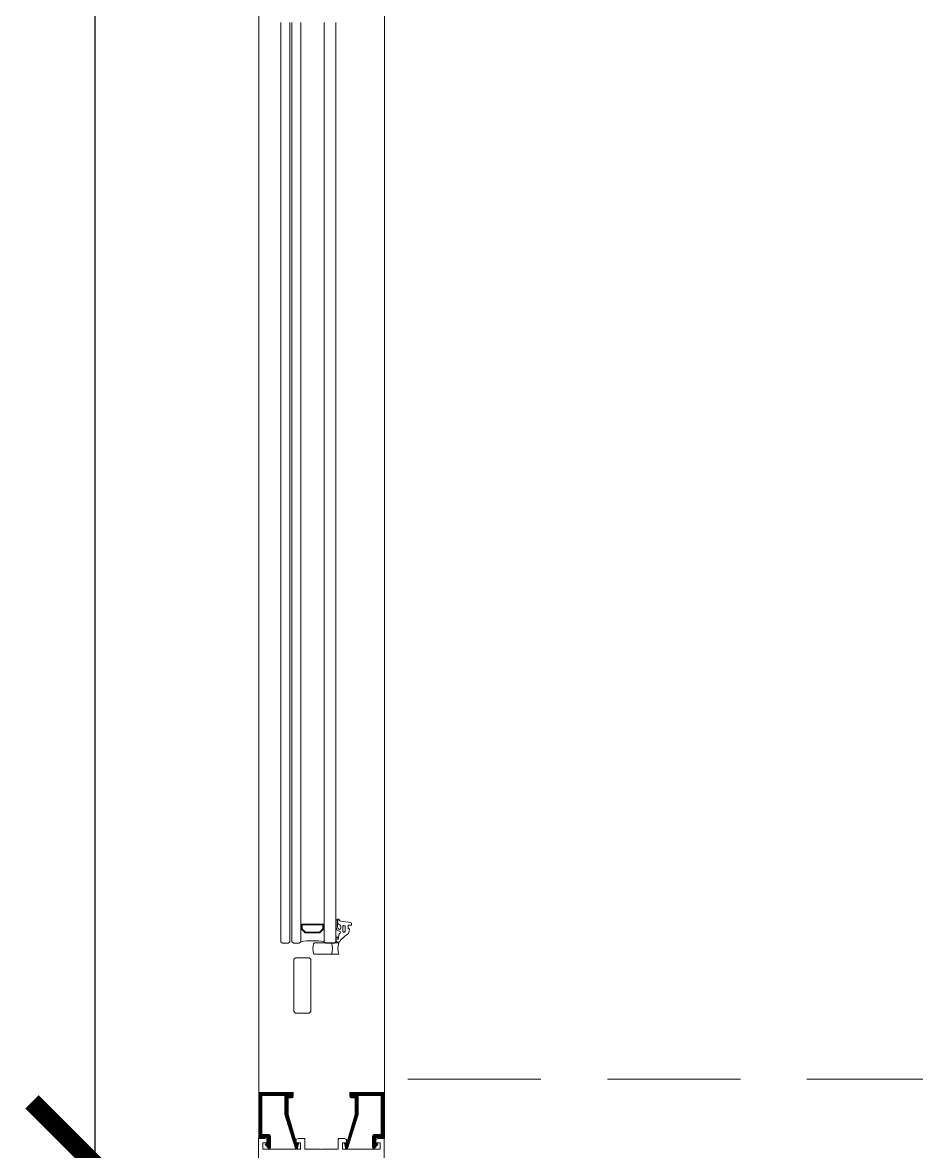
# Model space of a CAD drawing. Header units: millimetres. Extents: x 106699 to 122058, y 158555 to 162844.
# Drawn here: x 114024.9 to 114067.6, y 161788.2 to 161842.1 of the extents above; entities that cross this region are included whole.
import ezdxf

# ---------------------------------------------------------------- set-up
doc = ezdxf.new("R2010")
doc.units = ezdxf.units.MM
doc.linetypes.add('$0$4+1 daire_(K) TİP A - C BLOK$0$4+1 (K) 1$0$3+1 daire1$0$131121 243C_L00F00(plan)$0$HIDDEN2', pattern=[4.7625, 3.175, -1.5875])
doc.layers.add('300_Z4_STR_F03$0$AUDIT_D_220920114151-103', color=251, linetype='Continuous', lineweight=5)
doc.layers.add('S2000-002 Çizgi', color=7, linetype='Continuous')
doc.styles.add('ROMANSTW', font='georgia.ttf')
doc.dimstyles.new('M1', dxfattribs={"dimtxt": 11, "dimasz": 6, "dimexe": 2, "dimexo": 16, "dimgap": 3, "dimtad": 1, "dimdec": 0, "dimzin": 12, "dimdsep": 46, "dimtxsty": 'ROMANSTW', "dimblk": 'ARCHTICK', "dimcen": 0.09, "dimclrd": 251, "dimclre": 251, "dimclrt": 1, "dimadec": 0, "dimazin": 0, "dimtfac": 1, "dimtdec": 0, "dimtix": 1, "dimtmove": 0, "dimatfit": 3, "dimldrblk": 'ARCHTICK', "dimfxl": 1, "dimtolj": 1, "dimtzin": 0, "dimarcsym": 0})

# ---------------------------------------------------------------- blocks, each defined once
blk = doc.blocks.new('_ArchTick')
at = {"color": 0, "linetype": 'ByBlock', "const_width": 0.15}
blk.add_lwpolyline([(-0.5, -0.5), (0.5, 0.5)], dxfattribs=at)
blk = doc.blocks.new('*D474')
at = {"layer": 'Defpoints', "color": 0, "transparency": 16777216}
for p in [(2510.655, 739.802), (2509.033, 594.695), (2510.544, 594.695)]:
    blk.add_point(p, dxfattribs=at)
at = {"layer": 'S2000-002 Çizgi', "color": 251, "lineweight": -2, "transparency": 16777216}
for p, q in [((2494.655, 739.802), (2507.033, 739.802)), ((2509.033, 739.802), (2509.033, 594.695)), ((2494.544, 594.695), (2507.033, 594.695))]:
    blk.add_line(p, q, dxfattribs=at)
at = {"layer": 'S2000-002 Çizgi', "color": 251, "lineweight": -2, "transparency": 16777216, "xscale": 6, "yscale": 6, "zscale": 6}
for p, rotation in [((2509.033, 739.802), 90), ((2509.033, 594.695), 270)]:
    blk.add_blockref('_ArchTick', p, dxfattribs=dict(at, rotation=rotation))
at = {"layer": 'S2000-002 Çizgi', "color": 1, "true_color": 0xff0000, "transparency": 16777216, "insert": (2499.138, 667.249), "char_height": 11, "attachment_point": 5, "rotation": 90, "style": 'ROMANSTW'}
blk.add_mtext('\\A1;145', dxfattribs=at)
blk = doc.blocks.new('A$Ce99efe13')
at = {"layer": '300_Z4_STR_F03$0$AUDIT_D_220920114151-103', "color": 251, "lineweight": 9, "true_color": 0x5c5c5c}
for p, q in [((2015, 430.126), (2015, 295.051)), ((2021, 430.126), (2021, 295.051)), ((2015.296, 295.064), (2015, 294.768)), ((2015.278, 295.064), (2015, 294.786)), ((2015.261, 295.064), (2015, 294.804)), ((2015.243, 295.064), (2015, 294.821)), ((2015.225, 295.064), (2015, 294.839)), ((2015.208, 295.064), (2015, 294.857)), ((2015.19, 295.064), (2015, 294.874)), ((2015.172, 295.064), (2015, 294.892)), ((2015.154, 295.064), (2015, 294.91)), ((2015.137, 295.064), (2015, 294.927)), ((2015.119, 295.064), (2015, 294.945)), ((2015.101, 295.064), (2015, 294.963)), ((2015.084, 295.064), (2015, 294.98)), ((2015.066, 295.064), (2015, 294.998)), ((2015.048, 295.064), (2015, 295.016)), ((2015.031, 295.064), (2015, 295.033)), ((2015.013, 295.064), (2015, 295.051)), ((2015, 292.864), (2015, 295.064)), ((2015, 295.064), (2016.65, 295.064)), ((2015.15, 294.901), (2015, 294.751)), ((2016.25, 294.914), (2015.15, 294.914)), ((2015.15, 294.914), (2015.15, 293.064)), ((2015.314, 295.064), (2015.164, 294.914)), ((2015.331, 295.064), (2015.181, 294.914)), ((2015.349, 295.064), (2015.199, 294.914)), ((2015.367, 295.064), (2015.217, 294.914)), ((2015.384, 295.064), (2015.234, 294.914)), ((2015.402, 295.064), (2015.252, 294.914)), ((2015.42, 295.064), (2015.27, 294.914)), ((2015.437, 295.064), (2015.287, 294.914)), ((2015.455, 295.064), (2015.305, 294.914)), ((2015.473, 295.064), (2015.323, 294.914)), ((2015.49, 295.064), (2015.34, 294.914)), ((2015.508, 295.064), (2015.358, 294.914)), ((2015.526, 295.064), (2015.376, 294.914)), ((2015.543, 295.064), (2015.393, 294.914)), ((2015.561, 295.064), (2015.411, 294.914)), ((2015.579, 295.064), (2015.429, 294.914)), ((2015.596, 295.064), (2015.446, 294.914)), ((2015.614, 295.064), (2015.464, 294.914)), ((2015.632, 295.064), (2015.482, 294.914)), ((2015.649, 295.064), (2015.499, 294.914)), ((2015.667, 295.064), (2015.517, 294.914)), ((2015.685, 295.064), (2015.535, 294.914)), ((2015.702, 295.064), (2015.552, 294.914)), ((2015.72, 295.064), (2015.57, 294.914)), ((2015.738, 295.064), (2015.588, 294.914)), ((2015.756, 295.064), (2015.606, 294.914)), ((2015.773, 295.064), (2015.623, 294.914)), ((2015.791, 295.064), (2015.641, 294.914)), ((2015.809, 295.064), (2015.659, 294.914)), ((2015.826, 295.064), (2015.676, 294.914)), ((2015.844, 295.064), (2015.694, 294.914)), ((2015.862, 295.064), (2015.712, 294.914)), ((2015.879, 295.064), (2015.729, 294.914)), ((2015.897, 295.064), (2015.747, 294.914)), ((2015.915, 295.064), (2015.765, 294.914)), ((2015.932, 295.064), (2015.782, 294.914)), ((2015.95, 295.064), (2015.8, 294.914)), ((2015.968, 295.064), (2015.818, 294.914)), ((2015.985, 295.064), (2015.835, 294.914)), ((2016.003, 295.064), (2015.853, 294.914)), ((2016.021, 295.064), (2015.871, 294.914)), ((2016.038, 295.064), (2015.888, 294.914)), ((2016.056, 295.064), (2015.906, 294.914)), ((2016.074, 295.064), (2015.924, 294.914)), ((2016.091, 295.064), (2015.941, 294.914)), ((2016.109, 295.064), (2015.959, 294.914)), ((2016.127, 295.064), (2015.977, 294.914)), ((2016.144, 295.064), (2015.994, 294.914)), ((2016.162, 295.064), (2016.012, 294.914)), ((2016.18, 295.064), (2016.03, 294.914)), ((2016.197, 295.064), (2016.047, 294.914)), ((2016.215, 295.064), (2016.065, 294.914)), ((2016.233, 295.064), (2016.083, 294.914)), ((2016.251, 295.064), (2016.101, 294.914)), ((2016.268, 295.064), (2016.118, 294.914)), ((2016.286, 295.064), (2016.136, 294.914)), ((2016.304, 295.064), (2016.154, 294.914)), ((2016.321, 295.064), (2016.171, 294.914)), ((2016.339, 295.064), (2016.189, 294.914)), ((2016.357, 295.064), (2016.207, 294.914)), ((2016.374, 295.064), (2016.224, 294.914)), ((2016.392, 295.064), (2016.242, 294.914)), ((2016.639, 295.064), (2016.25, 294.675)), ((2016.622, 295.064), (2016.25, 294.692)), ((2016.604, 295.064), (2016.25, 294.71)), ((2016.586, 295.064), (2016.25, 294.728)), ((2016.569, 295.064), (2016.25, 294.746)), ((2016.551, 295.064), (2016.25, 294.763)), ((2016.533, 295.064), (2016.25, 294.781)), ((2016.516, 295.064), (2016.25, 294.799)), ((2016.498, 295.064), (2016.25, 294.816)), ((2016.48, 295.064), (2016.25, 294.834)), ((2016.463, 295.064), (2016.25, 294.852)), ((2016.445, 295.064), (2016.25, 294.869)), ((2016.427, 295.064), (2016.25, 294.887)), ((2016.41, 295.064), (2016.25, 294.905)), ((2016.25, 294.114), (2016.25, 294.914)), ((2016.65, 295.057), (2016.407, 294.814)), ((2016.65, 295.039), (2016.425, 294.814)), ((2016.65, 295.022), (2016.442, 294.814)), ((2016.65, 295.004), (2016.46, 294.814)), ((2016.65, 294.986), (2016.478, 294.814)), ((2016.65, 294.969), (2016.495, 294.814)), ((2016.65, 294.951), (2016.513, 294.814)), ((2016.65, 294.933), (2016.531, 294.814)), ((2016.65, 294.916), (2016.549, 294.814)), ((2016.65, 294.898), (2016.566, 294.814)), ((2016.65, 295.064), (2016.65, 294.889)), ((2021, 295.064), (2019.35, 295.064)), ((2019.35, 295.064), (2019.35, 294.889)), ((2019.35, 295.057), (2019.593, 294.814)), ((2019.35, 295.039), (2019.576, 294.814)), ((2019.35, 295.022), (2019.558, 294.814)), ((2019.35, 295.004), (2019.54, 294.814)), ((2019.35, 294.986), (2019.523, 294.814)), ((2019.35, 294.969), (2019.505, 294.814)), ((2019.35, 294.951), (2019.487, 294.814)), ((2019.35, 294.933), (2019.47, 294.814)), ((2019.35, 294.916), (2019.452, 294.814)), ((2019.35, 294.898), (2019.434, 294.814)), ((2019.361, 295.064), (2019.75, 294.675)), ((2019.379, 295.064), (2019.75, 294.692)), ((2019.396, 295.064), (2019.75, 294.71)), ((2019.414, 295.064), (2019.75, 294.728)), ((2019.432, 295.064), (2019.75, 294.746)), ((2019.449, 295.064), (2019.75, 294.763)), ((2019.467, 295.064), (2019.75, 294.781)), ((2019.485, 295.064), (2019.75, 294.799)), ((2019.502, 295.064), (2019.75, 294.816)), ((2019.52, 295.064), (2019.75, 294.834)), ((2019.538, 295.064), (2019.75, 294.852)), ((2019.556, 295.064), (2019.75, 294.869)), ((2019.573, 295.064), (2019.75, 294.887)), ((2019.591, 295.064), (2019.75, 294.905)), ((2019.609, 295.064), (2019.759, 294.914)), ((2019.626, 295.064), (2019.776, 294.914)), ((2019.644, 295.064), (2019.794, 294.914)), ((2019.662, 295.064), (2019.812, 294.914)), ((2019.679, 295.064), (2019.829, 294.914)), ((2019.697, 295.064), (2019.847, 294.914)), ((2019.715, 295.064), (2019.865, 294.914)), ((2019.732, 295.064), (2019.882, 294.914)), ((2019.75, 295.064), (2019.9, 294.914)), ((2019.75, 294.114), (2019.75, 294.914)), ((2019.75, 294.914), (2020.85, 294.914)), ((2019.768, 295.064), (2019.918, 294.914)), ((2019.785, 295.064), (2019.935, 294.914)), ((2019.803, 295.064), (2019.953, 294.914)), ((2019.821, 295.064), (2019.971, 294.914)), ((2019.838, 295.064), (2019.988, 294.914)), ((2019.856, 295.064), (2020.006, 294.914)), ((2019.874, 295.064), (2020.024, 294.914)), ((2019.891, 295.064), (2020.041, 294.914)), ((2019.909, 295.064), (2020.059, 294.914)), ((2019.927, 295.064), (2020.077, 294.914)), ((2019.944, 295.064), (2020.094, 294.914)), ((2019.962, 295.064), (2020.112, 294.914)), ((2019.98, 295.064), (2020.13, 294.914)), ((2019.997, 295.064), (2020.147, 294.914)), ((2020.015, 295.064), (2020.165, 294.914)), ((2020.033, 295.064), (2020.183, 294.914)), ((2020.05, 295.064), (2020.2, 294.914)), ((2020.068, 295.064), (2020.218, 294.914)), ((2020.086, 295.064), (2020.236, 294.914)), ((2020.104, 295.064), (2020.254, 294.914)), ((2020.121, 295.064), (2020.271, 294.914)), ((2020.139, 295.064), (2020.289, 294.914)), ((2020.157, 295.064), (2020.307, 294.914)), ((2020.174, 295.064), (2020.324, 294.914)), ((2020.192, 295.064), (2020.342, 294.914)), ((2020.21, 295.064), (2020.36, 294.914)), ((2020.227, 295.064), (2020.377, 294.914)), ((2020.245, 295.064), (2020.395, 294.914)), ((2020.263, 295.064), (2020.413, 294.914)), ((2020.28, 295.064), (2020.43, 294.914)), ((2020.298, 295.064), (2020.448, 294.914)), ((2020.316, 295.064), (2020.466, 294.914)), ((2020.333, 295.064), (2020.483, 294.914)), ((2020.351, 295.064), (2020.501, 294.914)), ((2020.369, 295.064), (2020.519, 294.914)), ((2020.386, 295.064), (2020.536, 294.914)), ((2020.404, 295.064), (2020.554, 294.914)), ((2020.422, 295.064), (2020.572, 294.914)), ((2020.439, 295.064), (2020.589, 294.914)), ((2020.457, 295.064), (2020.607, 294.914)), ((2020.475, 295.064), (2020.625, 294.914)), ((2020.492, 295.064), (2020.642, 294.914)), ((2020.51, 295.064), (2020.66, 294.914)), ((2020.528, 295.064), (2020.678, 294.914)), ((2020.545, 295.064), (2020.695, 294.914)), ((2020.563, 295.064), (2020.713, 294.914)), ((2020.581, 295.064), (2020.731, 294.914)), ((2020.598, 295.064), (2020.748, 294.914)), ((2020.616, 295.064), (2020.766, 294.914)), ((2020.634, 295.064), (2020.784, 294.914)), ((2020.652, 295.064), (2020.802, 294.914)), ((2020.669, 295.064), (2020.819, 294.914)), ((2020.687, 295.064), (2020.837, 294.914)), ((2020.705, 295.064), (2021, 294.768)), ((2020.722, 295.064), (2021, 294.786)), ((2020.74, 295.064), (2021, 294.804)), ((2020.758, 295.064), (2021, 294.821)), ((2020.775, 295.064), (2021, 294.839)), ((2020.793, 295.064), (2021, 294.857)), ((2020.811, 295.064), (2021, 294.874)), ((2020.828, 295.064), (2021, 294.892)), ((2020.846, 295.064), (2021, 294.91)), ((2020.85, 294.914), (2020.85, 293.064)), ((2020.85, 294.901), (2021, 294.751)), ((2020.864, 295.064), (2021, 294.927)), ((2020.881, 295.064), (2021, 294.945)), ((2020.899, 295.064), (2021, 294.963)), ((2020.917, 295.064), (2021, 294.98)), ((2020.934, 295.064), (2021, 294.998)), ((2020.952, 295.064), (2021, 295.016)), ((2020.97, 295.064), (2021, 295.033)), ((2020.987, 295.064), (2021, 295.051)), ((2021, 292.864), (2021, 295.064)), ((2015.15, 294.883), (2015, 294.733)), ((2015.15, 294.865), (2015, 294.715)), ((2015.15, 294.848), (2015, 294.698)), ((2015.15, 294.83), (2015, 294.68)), ((2015.15, 294.812), (2015, 294.662)), ((2015.15, 294.795), (2015, 294.645)), ((2015.15, 294.777), (2015, 294.627)), ((2015.15, 294.759), (2015, 294.609)), ((2015.15, 294.742), (2015, 294.592)), ((2015.15, 294.724), (2015, 294.574)), ((2015.15, 294.706), (2015, 294.556)), ((2015.15, 294.689), (2015, 294.539)), ((2015.15, 294.671), (2015, 294.521)), ((2015.15, 294.653), (2015, 294.503)), ((2015.15, 294.635), (2015, 294.485)), ((2015.15, 294.618), (2015, 294.468)), ((2015.15, 294.6), (2015, 294.45)), ((2015.15, 294.582), (2015, 294.432)), ((2015.15, 294.565), (2015, 294.415)), ((2015.15, 294.547), (2015, 294.397)), ((2015.15, 294.529), (2015, 294.379)), ((2015.15, 294.512), (2015, 294.362)), ((2015.15, 294.494), (2015, 294.344)), ((2015.15, 294.476), (2015, 294.326)), ((2015.15, 294.459), (2015, 294.309)), ((2015.15, 294.441), (2015, 294.291)), ((2015.15, 294.423), (2015, 294.273)), ((2015.15, 294.406), (2015, 294.256)), ((2015.15, 294.388), (2015, 294.238)), ((2015.15, 294.37), (2015, 294.22)), ((2015.15, 294.353), (2015, 294.203)), ((2016.4, 294.807), (2016.25, 294.657)), ((2016.4, 294.789), (2016.25, 294.639)), ((2016.4, 294.772), (2016.25, 294.622)), ((2016.4, 294.754), (2016.25, 294.604)), ((2016.4, 294.736), (2016.25, 294.586)), ((2016.4, 294.719), (2016.25, 294.569)), ((2016.4, 294.701), (2016.25, 294.551)), ((2016.4, 294.683), (2016.25, 294.533)), ((2016.4, 294.666), (2016.25, 294.516)), ((2016.4, 294.648), (2016.25, 294.498)), ((2016.4, 294.63), (2016.25, 294.48)), ((2016.4, 294.613), (2016.25, 294.463)), ((2016.4, 294.595), (2016.25, 294.445)), ((2016.4, 294.577), (2016.25, 294.427)), ((2016.4, 294.56), (2016.25, 294.41)), ((2016.4, 294.542), (2016.25, 294.392)), ((2016.4, 294.524), (2016.25, 294.374)), ((2016.4, 294.507), (2016.25, 294.357)), ((2016.4, 294.489), (2016.25, 294.339)), ((2016.4, 294.471), (2016.25, 294.321)), ((2016.4, 294.454), (2016.25, 294.304)), ((2016.4, 294.436), (2016.25, 294.286)), ((2016.4, 294.418), (2016.25, 294.268)), ((2016.4, 294.401), (2016.25, 294.251)), ((2016.4, 294.383), (2016.25, 294.233)), ((2016.4, 294.365), (2016.25, 294.215)), ((2016.4, 294.348), (2016.25, 294.198)), ((2016.575, 294.814), (2016.4, 294.814)), ((2016.4, 294.814), (2016.4, 294.014)), ((2016.65, 294.88), (2016.584, 294.815)), ((2016.642, 294.854), (2016.61, 294.823)), ((2019.351, 294.88), (2019.416, 294.815)), ((2019.359, 294.854), (2019.39, 294.823)), ((2019.425, 294.814), (2019.6, 294.814)), ((2019.6, 294.814), (2019.6, 294.014)), ((2019.6, 294.807), (2019.75, 294.657)), ((2019.6, 294.789), (2019.75, 294.639)), ((2019.6, 294.772), (2019.75, 294.622)), ((2019.6, 294.754), (2019.75, 294.604)), ((2019.6, 294.736), (2019.75, 294.586)), ((2019.6, 294.719), (2019.75, 294.569)), ((2019.6, 294.701), (2019.75, 294.551)), ((2019.6, 294.683), (2019.75, 294.533)), ((2019.6, 294.666), (2019.75, 294.516)), ((2019.6, 294.648), (2019.75, 294.498)), ((2019.6, 294.63), (2019.75, 294.48)), ((2019.6, 294.613), (2019.75, 294.463)), ((2019.6, 294.595), (2019.75, 294.445)), ((2019.6, 294.577), (2019.75, 294.427)), ((2019.6, 294.56), (2019.75, 294.41)), ((2019.6, 294.542), (2019.75, 294.392)), ((2019.6, 294.524), (2019.75, 294.374)), ((2019.6, 294.507), (2019.75, 294.357)), ((2019.6, 294.489), (2019.75, 294.339)), ((2019.6, 294.471), (2019.75, 294.321)), ((2019.6, 294.454), (2019.75, 294.304)), ((2019.6, 294.436), (2019.75, 294.286)), ((2019.6, 294.418), (2019.75, 294.268)), ((2019.6, 294.401), (2019.75, 294.251)), ((2019.6, 294.383), (2019.75, 294.233)), ((2019.6, 294.365), (2019.75, 294.215)), ((2019.6, 294.348), (2019.75, 294.198)), ((2020.85, 294.883), (2021, 294.733)), ((2020.85, 294.865), (2021, 294.715)), ((2020.85, 294.848), (2021, 294.698)), ((2020.85, 294.83), (2021, 294.68)), ((2020.85, 294.812), (2021, 294.662)), ((2020.85, 294.795), (2021, 294.645)), ((2020.85, 294.777), (2021, 294.627)), ((2020.85, 294.759), (2021, 294.609)), ((2020.85, 294.742), (2021, 294.592)), ((2020.85, 294.724), (2021, 294.574)), ((2020.85, 294.706), (2021, 294.556)), ((2020.85, 294.689), (2021, 294.539)), ((2020.85, 294.671), (2021, 294.521)), ((2020.85, 294.653), (2021, 294.503)), ((2020.85, 294.635), (2021, 294.485)), ((2020.85, 294.618), (2021, 294.468)), ((2020.85, 294.6), (2021, 294.45)), ((2020.85, 294.582), (2021, 294.432)), ((2020.85, 294.565), (2021, 294.415)), ((2020.85, 294.547), (2021, 294.397)), ((2020.85, 294.529), (2021, 294.379)), ((2020.85, 294.512), (2021, 294.362)), ((2020.85, 294.494), (2021, 294.344)), ((2020.85, 294.476), (2021, 294.326)), ((2020.85, 294.459), (2021, 294.309)), ((2020.85, 294.441), (2021, 294.291)), ((2020.85, 294.423), (2021, 294.273)), ((2020.85, 294.406), (2021, 294.256)), ((2020.85, 294.388), (2021, 294.238)), ((2020.85, 294.37), (2021, 294.22)), ((2020.85, 294.353), (2021, 294.203)), ((2015.15, 294.335), (2015, 294.185)), ((2015.15, 294.317), (2015, 294.167)), ((2015.15, 294.3), (2015, 294.15)), ((2015.15, 294.282), (2015, 294.132)), ((2015.15, 294.264), (2015, 294.114)), ((2015.15, 294.247), (2015, 294.097)), ((2015.15, 294.229), (2015, 294.079)), ((2015.15, 294.211), (2015, 294.061)), ((2015.15, 294.194), (2015, 294.044)), ((2015.15, 294.176), (2015, 294.026)), ((2015.15, 294.158), (2015, 294.008)), ((2015.15, 294.141), (2015, 293.991)), ((2015.15, 294.123), (2015, 293.973)), ((2015.15, 294.105), (2015, 293.955)), ((2015.15, 294.087), (2015, 293.937)), ((2015.15, 294.07), (2015, 293.92)), ((2015.15, 294.052), (2015, 293.902)), ((2015.15, 294.034), (2015, 293.884)), ((2015.15, 294.017), (2015, 293.867)), ((2015.15, 293.999), (2015, 293.849)), ((2015.15, 293.981), (2015, 293.831)), ((2015.15, 293.964), (2015, 293.814)), ((2015.15, 293.946), (2015, 293.796)), ((2015.15, 293.928), (2015, 293.778)), ((2015.15, 293.911), (2015, 293.761)), ((2015.15, 293.893), (2015, 293.743)), ((2015.15, 293.875), (2015, 293.725)), ((2015.15, 293.858), (2015, 293.708)), ((2015.15, 293.84), (2015, 293.69)), ((2015.15, 293.822), (2015, 293.672)), ((2016.4, 294.33), (2016.25, 294.18)), ((2016.4, 294.312), (2016.25, 294.162)), ((2016.4, 294.294), (2016.25, 294.144)), ((2016.4, 294.277), (2016.25, 294.127)), ((2016.4, 294.259), (2016.25, 294.109)), ((2016.4, 294.241), (2016.25, 294.091)), ((2016.4, 294.224), (2016.25, 294.074)), ((2016.4, 294.206), (2016.25, 294.056)), ((2016.4, 294.188), (2016.25, 294.038)), ((2016.4, 294.171), (2016.25, 294.021)), ((2016.25, 294.014), (2016.25, 294.114)), ((2016.759, 292.394), (2016.25, 294.014)), ((2016.4, 294.153), (2016.253, 294.006)), ((2016.4, 294.135), (2016.257, 293.992)), ((2016.4, 294.118), (2016.261, 293.979)), ((2016.4, 294.1), (2016.266, 293.965)), ((2016.4, 294.082), (2016.27, 293.952)), ((2016.4, 294.065), (2016.274, 293.938)), ((2016.4, 294.047), (2016.278, 293.925)), ((2016.4, 294.029), (2016.282, 293.912)), ((2016.401, 294.012), (2016.287, 293.898)), ((2016.405, 293.998), (2016.291, 293.885)), ((2016.409, 293.985), (2016.295, 293.871)), ((2016.413, 293.971), (2016.299, 293.858)), ((2016.417, 293.957), (2016.304, 293.844)), ((2016.421, 293.944), (2016.308, 293.831)), ((2016.425, 293.93), (2016.312, 293.817)), ((2016.429, 293.916), (2016.316, 293.804)), ((2016.433, 293.903), (2016.32, 293.79)), ((2016.437, 293.889), (2016.325, 293.777)), ((2016.441, 293.875), (2016.329, 293.764)), ((2016.445, 293.862), (2016.333, 293.75)), ((2016.449, 293.848), (2016.337, 293.737)), ((2016.453, 293.834), (2016.342, 293.723)), ((2016.457, 293.821), (2016.346, 293.71)), ((2016.461, 293.807), (2016.35, 293.696)), ((2016.4, 294.014), (2016.8, 292.644)), ((2019.6, 294.014), (2019.2, 292.644)), ((2019.241, 292.394), (2019.75, 294.014)), ((2019.54, 293.807), (2019.65, 293.696)), ((2019.544, 293.821), (2019.655, 293.71)), ((2019.548, 293.834), (2019.659, 293.723)), ((2019.552, 293.848), (2019.663, 293.737)), ((2019.556, 293.862), (2019.667, 293.75)), ((2019.56, 293.875), (2019.672, 293.764)), ((2019.564, 293.889), (2019.676, 293.777)), ((2019.568, 293.903), (2019.68, 293.79)), ((2019.572, 293.916), (2019.684, 293.804)), ((2019.576, 293.93), (2019.688, 293.817)), ((2019.58, 293.944), (2019.693, 293.831)), ((2019.584, 293.957), (2019.697, 293.844)), ((2019.588, 293.971), (2019.701, 293.858)), ((2019.592, 293.985), (2019.705, 293.871)), ((2019.596, 293.998), (2019.71, 293.885)), ((2019.6, 294.33), (2019.75, 294.18)), ((2019.6, 294.312), (2019.75, 294.162)), ((2019.6, 294.294), (2019.75, 294.144)), ((2019.6, 294.277), (2019.75, 294.127)), ((2019.6, 294.259), (2019.75, 294.109)), ((2019.6, 294.241), (2019.75, 294.091)), ((2019.6, 294.224), (2019.75, 294.074)), ((2019.6, 294.206), (2019.75, 294.056)), ((2019.6, 294.188), (2019.75, 294.038)), ((2019.6, 294.171), (2019.75, 294.021)), ((2019.6, 294.153), (2019.748, 294.006)), ((2019.6, 294.135), (2019.743, 293.992)), ((2019.6, 294.118), (2019.739, 293.979)), ((2019.6, 294.1), (2019.735, 293.965)), ((2019.6, 294.082), (2019.731, 293.952)), ((2019.6, 294.065), (2019.727, 293.938)), ((2019.6, 294.047), (2019.722, 293.925)), ((2019.6, 294.029), (2019.718, 293.912)), ((2019.6, 294.012), (2019.714, 293.898)), ((2019.75, 294.014), (2019.75, 294.114)), ((2020.85, 294.335), (2021, 294.185)), ((2020.85, 294.317), (2021, 294.167)), ((2020.85, 294.3), (2021, 294.15)), ((2020.85, 294.282), (2021, 294.132)), ((2020.85, 294.264), (2021, 294.114)), ((2020.85, 294.247), (2021, 294.097)), ((2020.85, 294.229), (2021, 294.079)), ((2020.85, 294.211), (2021, 294.061)), ((2020.85, 294.194), (2021, 294.044)), ((2020.85, 294.176), (2021, 294.026)), ((2020.85, 294.158), (2021, 294.008)), ((2020.85, 294.141), (2021, 293.991)), ((2020.85, 294.123), (2021, 293.973)), ((2020.85, 294.105), (2021, 293.955)), ((2020.85, 294.087), (2021, 293.937)), ((2020.85, 294.07), (2021, 293.92)), ((2020.85, 294.052), (2021, 293.902)), ((2020.85, 294.034), (2021, 293.884)), ((2020.85, 294.017), (2021, 293.867)), ((2020.85, 293.999), (2021, 293.849)), ((2020.85, 293.981), (2021, 293.831)), ((2020.85, 293.964), (2021, 293.814)), ((2020.85, 293.946), (2021, 293.796)), ((2020.85, 293.928), (2021, 293.778)), ((2020.85, 293.911), (2021, 293.761)), ((2020.85, 293.893), (2021, 293.743)), ((2020.85, 293.875), (2021, 293.725)), ((2020.85, 293.858), (2021, 293.708)), ((2020.85, 293.84), (2021, 293.69)), ((2020.85, 293.822), (2021, 293.672)), ((2015.15, 293.805), (2015, 293.655)), ((2015.15, 293.787), (2015, 293.637)), ((2015.15, 293.769), (2015, 293.619)), ((2015.15, 293.752), (2015, 293.602)), ((2015.15, 293.734), (2015, 293.584)), ((2015.15, 293.716), (2015, 293.566)), ((2015.15, 293.699), (2015, 293.549)), ((2015.15, 293.681), (2015, 293.531)), ((2015.15, 293.663), (2015, 293.513)), ((2015.15, 293.646), (2015, 293.496)), ((2015.15, 293.628), (2015, 293.478)), ((2015.15, 293.61), (2015, 293.46)), ((2015.15, 293.592), (2015, 293.442)), ((2015.15, 293.575), (2015, 293.425)), ((2015.15, 293.557), (2015, 293.407)), ((2015.15, 293.539), (2015, 293.389)), ((2015.15, 293.522), (2015, 293.372)), ((2015.15, 293.504), (2015, 293.354)), ((2015.15, 293.486), (2015, 293.336)), ((2015.15, 293.469), (2015, 293.319)), ((2015.15, 293.451), (2015, 293.301)), ((2015.15, 293.433), (2015, 293.283)), ((2015.15, 293.416), (2015, 293.266)), ((2015.15, 293.398), (2015, 293.248)), ((2015.15, 293.38), (2015, 293.23)), ((2015.15, 293.363), (2015, 293.213)), ((2015.15, 293.345), (2015, 293.195)), ((2015.15, 293.327), (2015, 293.177)), ((2015.15, 293.31), (2015, 293.16)), ((2015.15, 293.292), (2015, 293.142)), ((2015.15, 293.274), (2015, 293.124)), ((2016.465, 293.793), (2016.354, 293.683)), ((2016.469, 293.78), (2016.358, 293.669)), ((2016.473, 293.766), (2016.363, 293.656)), ((2016.477, 293.752), (2016.367, 293.642)), ((2016.481, 293.739), (2016.371, 293.629)), ((2016.485, 293.725), (2016.375, 293.616)), ((2016.489, 293.711), (2016.38, 293.602)), ((2016.493, 293.697), (2016.384, 293.589)), ((2016.497, 293.684), (2016.388, 293.575)), ((2016.501, 293.67), (2016.392, 293.562)), ((2016.505, 293.656), (2016.396, 293.548)), ((2016.509, 293.643), (2016.401, 293.535)), ((2016.513, 293.629), (2016.405, 293.521)), ((2016.517, 293.615), (2016.409, 293.508)), ((2016.521, 293.602), (2016.413, 293.494)), ((2016.525, 293.588), (2016.418, 293.481)), ((2016.529, 293.574), (2016.422, 293.468)), ((2016.533, 293.561), (2016.426, 293.454)), ((2016.537, 293.547), (2016.43, 293.441)), ((2016.541, 293.533), (2016.435, 293.427)), ((2016.545, 293.52), (2016.439, 293.414)), ((2016.549, 293.506), (2016.443, 293.4)), ((2016.553, 293.492), (2016.447, 293.387)), ((2016.557, 293.479), (2016.451, 293.373)), ((2016.561, 293.465), (2016.456, 293.36)), ((2016.565, 293.451), (2016.46, 293.346)), ((2016.569, 293.438), (2016.464, 293.333)), ((2016.573, 293.424), (2016.468, 293.32)), ((2016.577, 293.41), (2016.473, 293.306)), ((2016.581, 293.396), (2016.477, 293.293)), ((2016.585, 293.383), (2016.481, 293.279)), ((2016.589, 293.369), (2016.485, 293.266)), ((2016.593, 293.355), (2016.489, 293.252)), ((2016.597, 293.342), (2016.494, 293.239)), ((2016.601, 293.328), (2016.498, 293.225)), ((2016.605, 293.314), (2016.502, 293.212)), ((2016.609, 293.301), (2016.506, 293.199)), ((2016.612, 293.287), (2016.511, 293.185)), ((2016.616, 293.273), (2016.515, 293.172)), ((2019.384, 293.273), (2019.486, 293.172)), ((2019.388, 293.287), (2019.49, 293.185)), ((2019.392, 293.301), (2019.494, 293.199)), ((2019.396, 293.314), (2019.498, 293.212)), ((2019.4, 293.328), (2019.503, 293.225)), ((2019.404, 293.342), (2019.507, 293.239)), ((2019.408, 293.355), (2019.511, 293.252)), ((2019.412, 293.369), (2019.515, 293.266)), ((2019.416, 293.383), (2019.519, 293.279)), ((2019.42, 293.396), (2019.524, 293.293)), ((2019.424, 293.41), (2019.528, 293.306)), ((2019.428, 293.424), (2019.532, 293.32)), ((2019.432, 293.438), (2019.536, 293.333)), ((2019.436, 293.451), (2019.541, 293.346)), ((2019.44, 293.465), (2019.545, 293.36)), ((2019.444, 293.479), (2019.549, 293.373)), ((2019.448, 293.492), (2019.553, 293.387)), ((2019.452, 293.506), (2019.558, 293.4)), ((2019.456, 293.52), (2019.562, 293.414)), ((2019.46, 293.533), (2019.566, 293.427)), ((2019.464, 293.547), (2019.57, 293.441)), ((2019.468, 293.561), (2019.574, 293.454)), ((2019.472, 293.574), (2019.579, 293.468)), ((2019.476, 293.588), (2019.583, 293.481)), ((2019.48, 293.602), (2019.587, 293.494)), ((2019.484, 293.615), (2019.591, 293.508)), ((2019.488, 293.629), (2019.596, 293.521)), ((2019.492, 293.643), (2019.6, 293.535)), ((2019.496, 293.656), (2019.604, 293.548)), ((2019.5, 293.67), (2019.608, 293.562)), ((2019.504, 293.684), (2019.612, 293.575)), ((2019.508, 293.697), (2019.617, 293.589)), ((2019.512, 293.711), (2019.621, 293.602)), ((2019.516, 293.725), (2019.625, 293.616)), ((2019.52, 293.739), (2019.629, 293.629)), ((2019.524, 293.752), (2019.634, 293.642)), ((2019.528, 293.766), (2019.638, 293.656)), ((2019.532, 293.78), (2019.642, 293.669)), ((2019.536, 293.793), (2019.646, 293.683)), ((2020.85, 293.805), (2021, 293.655)), ((2020.85, 293.787), (2021, 293.637)), ((2020.85, 293.769), (2021, 293.619)), ((2020.85, 293.752), (2021, 293.602)), ((2020.85, 293.734), (2021, 293.584)), ((2020.85, 293.716), (2021, 293.566)), ((2020.85, 293.699), (2021, 293.549)), ((2020.85, 293.681), (2021, 293.531)), ((2020.85, 293.663), (2021, 293.513)), ((2020.85, 293.646), (2021, 293.496)), ((2020.85, 293.628), (2021, 293.478)), ((2020.85, 293.61), (2021, 293.46)), ((2020.85, 293.592), (2021, 293.442)), ((2020.85, 293.575), (2021, 293.425)), ((2020.85, 293.557), (2021, 293.407)), ((2020.85, 293.539), (2021, 293.389)), ((2020.85, 293.522), (2021, 293.372)), ((2020.85, 293.504), (2021, 293.354)), ((2020.85, 293.486), (2021, 293.336)), ((2020.85, 293.469), (2021, 293.319)), ((2020.85, 293.451), (2021, 293.301)), ((2020.85, 293.433), (2021, 293.283)), ((2020.85, 293.416), (2021, 293.266)), ((2020.85, 293.398), (2021, 293.248)), ((2020.85, 293.38), (2021, 293.23)), ((2020.85, 293.363), (2021, 293.213)), ((2020.85, 293.345), (2021, 293.195)), ((2020.85, 293.327), (2021, 293.177)), ((2020.85, 293.31), (2021, 293.16)), ((2020.85, 293.292), (2021, 293.142)), ((2020.85, 293.274), (2021, 293.124)), ((2014.995, 290.414), (2014.995, 292.864)), ((2014.995, 292.864), (2015.295, 292.864)), ((2015.15, 293.257), (2015, 293.107)), ((2015.15, 293.239), (2015, 293.089)), ((2015.15, 293.221), (2015, 293.071)), ((2015.15, 293.204), (2015, 293.054)), ((2015.15, 293.186), (2015, 293.036)), ((2015.15, 293.168), (2015, 293.018)), ((2015.15, 293.151), (2015, 293.001)), ((2015.15, 293.133), (2015, 292.983)), ((2015.15, 293.115), (2015, 292.965)), ((2015.15, 293.098), (2015, 292.948)), ((2015.15, 293.08), (2015, 292.93)), ((2015.187, 293.064), (2015, 292.877)), ((2015.17, 293.064), (2015, 292.894)), ((2015.152, 293.064), (2015, 292.912)), ((2015.15, 292.864), (2015, 292.864)), ((2015.205, 293.064), (2015.005, 292.864)), ((2015.223, 293.064), (2015.023, 292.864)), ((2015.24, 293.064), (2015.04, 292.864)), ((2015.258, 293.064), (2015.058, 292.864)), ((2015.276, 293.064), (2015.076, 292.864)), ((2015.293, 293.064), (2015.093, 292.864)), ((2015.15, 292.903), (2015.111, 292.864)), ((2015.15, 292.885), (2015.129, 292.864)), ((2015.15, 292.868), (2015.147, 292.864)), ((2015.15, 293.064), (2015.46, 293.064)), ((2015.41, 292.914), (2015.15, 292.914)), ((2015.15, 292.914), (2015.15, 292.864)), ((2015.311, 293.064), (2015.161, 292.914)), ((2015.329, 293.064), (2015.179, 292.914)), ((2015.347, 293.064), (2015.197, 292.914)), ((2015.364, 293.064), (2015.214, 292.914)), ((2015.382, 293.064), (2015.232, 292.914)), ((2015.4, 293.064), (2015.25, 292.914)), ((2015.417, 293.064), (2015.267, 292.914)), ((2015.435, 293.064), (2015.285, 292.914)), ((2015.453, 293.064), (2015.303, 292.914)), ((2015.47, 293.064), (2015.32, 292.914)), ((2015.56, 292.783), (2015.335, 292.558)), ((2015.485, 293.061), (2015.338, 292.914)), ((2015.56, 292.765), (2015.344, 292.549)), ((2015.56, 292.747), (2015.352, 292.539)), ((2015.498, 293.057), (2015.356, 292.914)), ((2015.56, 292.73), (2015.361, 292.53)), ((2015.51, 293.051), (2015.373, 292.914)), ((2015.521, 293.044), (2015.391, 292.914)), ((2015.395, 292.764), (2015.395, 292.664)), ((2015.53, 293.035), (2015.409, 292.914)), ((2015.539, 293.026), (2015.41, 292.898)), ((2015.546, 293.016), (2015.41, 292.88)), ((2015.552, 293.004), (2015.41, 292.863)), ((2015.556, 292.991), (2015.41, 292.845)), ((2015.559, 292.976), (2015.41, 292.827)), ((2015.56, 292.96), (2015.41, 292.81)), ((2015.56, 292.942), (2015.41, 292.792)), ((2015.56, 292.924), (2015.41, 292.774)), ((2015.41, 292.644), (2015.41, 292.914)), ((2015.56, 292.906), (2015.41, 292.756)), ((2015.56, 292.889), (2015.41, 292.739)), ((2015.56, 292.871), (2015.41, 292.721)), ((2015.56, 292.853), (2015.41, 292.703)), ((2015.56, 292.836), (2015.41, 292.686)), ((2015.56, 292.818), (2015.41, 292.668)), ((2015.56, 292.8), (2015.41, 292.65)), ((2015.56, 292.964), (2015.56, 292.444)), ((2016.62, 293.26), (2016.519, 293.158)), ((2016.624, 293.246), (2016.523, 293.145)), ((2016.628, 293.232), (2016.527, 293.131)), ((2016.632, 293.219), (2016.532, 293.118)), ((2016.636, 293.205), (2016.536, 293.104)), ((2016.64, 293.191), (2016.54, 293.091)), ((2016.644, 293.178), (2016.544, 293.077)), ((2016.648, 293.164), (2016.549, 293.064)), ((2016.652, 293.15), (2016.553, 293.051)), ((2016.656, 293.136), (2016.557, 293.037)), ((2016.66, 293.123), (2016.561, 293.024)), ((2016.664, 293.109), (2016.565, 293.01)), ((2016.668, 293.095), (2016.57, 292.997)), ((2016.672, 293.082), (2016.574, 292.983)), ((2016.676, 293.068), (2016.578, 292.97)), ((2016.68, 293.054), (2016.582, 292.956)), ((2016.684, 293.041), (2016.587, 292.943)), ((2016.688, 293.027), (2016.591, 292.929)), ((2016.692, 293.013), (2016.595, 292.916)), ((2016.696, 293), (2016.599, 292.903)), ((2016.7, 292.986), (2016.603, 292.889)), ((2016.704, 292.972), (2016.608, 292.876)), ((2016.708, 292.959), (2016.612, 292.862)), ((2016.712, 292.945), (2016.616, 292.849)), ((2016.716, 292.931), (2016.62, 292.835)), ((2016.72, 292.918), (2016.625, 292.822)), ((2016.724, 292.904), (2016.629, 292.808)), ((2016.728, 292.89), (2016.633, 292.795)), ((2016.732, 292.877), (2016.637, 292.781)), ((2016.736, 292.863), (2016.642, 292.768)), ((2016.74, 292.849), (2016.646, 292.755)), ((2016.744, 292.835), (2016.65, 292.741)), ((2016.748, 292.822), (2016.654, 292.728)), ((2016.752, 292.808), (2016.658, 292.714)), ((2016.756, 292.794), (2016.663, 292.701)), ((2016.76, 292.781), (2016.667, 292.687)), ((2016.764, 292.767), (2016.671, 292.674)), ((2016.768, 292.753), (2016.675, 292.66)), ((2016.772, 292.74), (2016.68, 292.647)), ((2016.795, 292.764), (2016.795, 292.664)), ((2017.195, 292.864), (2016.895, 292.864)), ((2017.195, 292.864), (2017.195, 292.364)), ((2018.795, 292.864), (2019.095, 292.864)), ((2018.795, 292.864), (2018.795, 292.364)), ((2019.195, 292.764), (2019.195, 292.664)), ((2019.228, 292.74), (2019.321, 292.647)), ((2019.232, 292.753), (2019.325, 292.66)), ((2019.236, 292.767), (2019.329, 292.674)), ((2019.24, 292.781), (2019.334, 292.687)), ((2019.244, 292.794), (2019.338, 292.701)), ((2019.248, 292.808), (2019.342, 292.714)), ((2019.252, 292.822), (2019.346, 292.728)), ((2019.256, 292.835), (2019.351, 292.741)), ((2019.26, 292.849), (2019.355, 292.755)), ((2019.264, 292.863), (2019.359, 292.768)), ((2019.268, 292.877), (2019.363, 292.781)), ((2019.272, 292.89), (2019.367, 292.795)), ((2019.276, 292.904), (2019.372, 292.808)), ((2019.28, 292.918), (2019.376, 292.822)), ((2019.284, 292.931), (2019.38, 292.835)), ((2019.288, 292.945), (2019.384, 292.849)), ((2019.292, 292.959), (2019.389, 292.862)), ((2019.296, 292.972), (2019.393, 292.876)), ((2019.3, 292.986), (2019.397, 292.889)), ((2019.304, 293), (2019.401, 292.903)), ((2019.308, 293.013), (2019.405, 292.916)), ((2019.312, 293.027), (2019.41, 292.929)), ((2019.316, 293.041), (2019.414, 292.943)), ((2019.32, 293.054), (2019.418, 292.956)), ((2019.324, 293.068), (2019.422, 292.97)), ((2019.328, 293.082), (2019.427, 292.983)), ((2019.332, 293.095), (2019.431, 292.997)), ((2019.336, 293.109), (2019.435, 293.01)), ((2019.34, 293.123), (2019.439, 293.024)), ((2019.344, 293.136), (2019.443, 293.037)), ((2019.348, 293.15), (2019.448, 293.051)), ((2019.352, 293.164), (2019.452, 293.064)), ((2019.356, 293.178), (2019.456, 293.077)), ((2019.36, 293.191), (2019.46, 293.091)), ((2019.364, 293.205), (2019.465, 293.104)), ((2019.368, 293.219), (2019.469, 293.118)), ((2019.372, 293.232), (2019.473, 293.131)), ((2019.376, 293.246), (2019.477, 293.145)), ((2019.38, 293.26), (2019.481, 293.158)), ((2020.44, 292.964), (2020.44, 292.444)), ((2020.44, 292.96), (2020.59, 292.81)), ((2020.44, 292.942), (2020.59, 292.792)), ((2020.44, 292.924), (2020.59, 292.774)), ((2020.44, 292.906), (2020.59, 292.756)), ((2020.44, 292.889), (2020.59, 292.739)), ((2020.44, 292.871), (2020.59, 292.721)), ((2020.44, 292.853), (2020.59, 292.703)), ((2020.44, 292.836), (2020.59, 292.686)), ((2020.44, 292.818), (2020.59, 292.668)), ((2020.44, 292.8), (2020.59, 292.65)), ((2020.44, 292.783), (2020.665, 292.558)), ((2020.44, 292.765), (2020.657, 292.549)), ((2020.44, 292.747), (2020.648, 292.539)), ((2020.44, 292.73), (2020.64, 292.53)), ((2020.441, 292.976), (2020.59, 292.827)), ((2020.444, 292.991), (2020.59, 292.845)), ((2020.449, 293.004), (2020.59, 292.863)), ((2020.455, 293.016), (2020.59, 292.88)), ((2020.462, 293.026), (2020.59, 292.898)), ((2020.47, 293.035), (2020.592, 292.914)), ((2020.48, 293.044), (2020.609, 292.914)), ((2020.49, 293.051), (2020.627, 292.914)), ((2020.502, 293.057), (2020.645, 292.914)), ((2020.516, 293.061), (2020.663, 292.914)), ((2020.531, 293.064), (2020.68, 292.914)), ((2020.85, 293.064), (2020.54, 293.064)), ((2020.548, 293.064), (2020.698, 292.914)), ((2020.566, 293.064), (2020.716, 292.914)), ((2020.583, 293.064), (2020.733, 292.914)), ((2020.59, 292.644), (2020.59, 292.914)), ((2020.59, 292.914), (2020.85, 292.914)), ((2020.595, 292.764), (2020.595, 292.664)), ((2020.601, 293.064), (2020.751, 292.914)), ((2020.619, 293.064), (2020.769, 292.914)), ((2020.636, 293.064), (2020.786, 292.914)), ((2020.654, 293.064), (2020.804, 292.914)), ((2020.672, 293.064), (2020.822, 292.914)), ((2020.689, 293.064), (2020.839, 292.914)), ((2020.995, 292.864), (2020.695, 292.864)), ((2020.707, 293.064), (2020.907, 292.864)), ((2020.725, 293.064), (2020.925, 292.864)), ((2020.742, 293.064), (2020.942, 292.864)), ((2020.76, 293.064), (2020.96, 292.864)), ((2020.778, 293.064), (2020.978, 292.864)), ((2020.795, 293.064), (2020.995, 292.864)), ((2020.813, 293.064), (2021, 292.877)), ((2020.831, 293.064), (2021, 292.894)), ((2020.848, 293.064), (2021, 292.912)), ((2020.85, 293.257), (2021, 293.107)), ((2020.85, 293.239), (2021, 293.089)), ((2020.85, 293.221), (2021, 293.071)), ((2020.85, 293.204), (2021, 293.054)), ((2020.85, 293.186), (2021, 293.036)), ((2020.85, 293.168), (2021, 293.018)), ((2020.85, 293.151), (2021, 293.001)), ((2020.85, 293.133), (2021, 292.983)), ((2020.85, 293.115), (2021, 292.965)), ((2020.85, 293.098), (2021, 292.948)), ((2020.85, 293.08), (2021, 292.93)), ((2020.85, 292.914), (2020.85, 292.864)), ((2020.85, 292.903), (2020.889, 292.864)), ((2020.85, 292.885), (2020.872, 292.864)), ((2020.85, 292.868), (2020.854, 292.864)), ((2020.85, 292.864), (2021, 292.864)), ((2020.995, 290.414), (2020.995, 292.864)), ((2015.395, 292.664), (2015.195, 292.664)), ((2015.195, 292.664), (2015.195, 292.364)), ((2015.195, 292.364), (2016.995, 292.364)), ((2015.31, 292.584), (2015.41, 292.644)), ((2015.49, 292.394), (2015.31, 292.584)), ((2015.35, 292.608), (2015.318, 292.576)), ((2015.394, 292.634), (2015.327, 292.567)), ((2015.56, 292.712), (2015.369, 292.521)), ((2015.56, 292.694), (2015.378, 292.512)), ((2015.56, 292.677), (2015.387, 292.503)), ((2015.56, 292.659), (2015.395, 292.494)), ((2015.56, 292.641), (2015.404, 292.485)), ((2015.56, 292.624), (2015.412, 292.476)), ((2015.56, 292.606), (2015.421, 292.467)), ((2015.56, 292.588), (2015.43, 292.458)), ((2015.56, 292.571), (2015.438, 292.449)), ((2015.56, 292.553), (2015.447, 292.439)), ((2015.56, 292.535), (2015.455, 292.43)), ((2015.56, 292.518), (2015.464, 292.421)), ((2015.56, 292.5), (2015.473, 292.412)), ((2015.56, 292.482), (2015.481, 292.403)), ((2015.56, 292.465), (2015.49, 292.394)), ((2015.51, 292.394), (2015.49, 292.394)), ((2015.56, 292.447), (2015.507, 292.394)), ((2015.557, 292.426), (2015.529, 292.397)), ((2016.776, 292.726), (2016.684, 292.633)), ((2016.78, 292.712), (2016.688, 292.62)), ((2016.784, 292.699), (2016.692, 292.607)), ((2016.788, 292.685), (2016.696, 292.593)), ((2016.792, 292.671), (2016.701, 292.58)), ((2016.796, 292.658), (2016.705, 292.566)), ((2016.8, 292.644), (2016.709, 292.553)), ((2016.818, 292.644), (2016.713, 292.539)), ((2016.836, 292.644), (2016.718, 292.526)), ((2016.853, 292.644), (2016.722, 292.512)), ((2016.871, 292.644), (2016.726, 292.499)), ((2016.889, 292.644), (2016.73, 292.485)), ((2016.899, 292.636), (2016.734, 292.472)), ((2016.894, 292.614), (2016.739, 292.459)), ((2016.889, 292.591), (2016.743, 292.445)), ((2016.884, 292.568), (2016.747, 292.432)), ((2016.879, 292.546), (2016.751, 292.418)), ((2016.874, 292.523), (2016.756, 292.405)), ((2016.869, 292.501), (2016.76, 292.392)), ((2016.864, 292.478), (2016.767, 292.381)), ((2016.859, 292.455), (2016.777, 292.373)), ((2016.854, 292.433), (2016.788, 292.367)), ((2016.995, 292.664), (2016.795, 292.664)), ((2016.8, 292.644), (2016.9, 292.644)), ((2016.849, 292.41), (2016.803, 292.364)), ((2016.839, 292.364), (2016.805, 292.364)), ((2016.845, 292.388), (2016.821, 292.364)), ((2016.9, 292.644), (2016.839, 292.364)), ((2016.84, 292.365), (2016.839, 292.364)), ((2016.995, 292.364), (2016.995, 292.664)), ((2017.195, 292.364), (2017.965, 292.364)), ((2017.965, 292.364), (2017.995, 292.334)), ((2018.025, 292.364), (2017.995, 292.334)), ((2018.795, 292.364), (2018.025, 292.364)), ((2018.995, 292.664), (2019.195, 292.664)), ((2018.995, 292.364), (2018.995, 292.664)), ((2020.795, 292.364), (2018.995, 292.364)), ((2019.2, 292.644), (2019.1, 292.644)), ((2019.1, 292.644), (2019.161, 292.364)), ((2019.102, 292.636), (2019.266, 292.472)), ((2019.107, 292.614), (2019.262, 292.459)), ((2019.112, 292.644), (2019.27, 292.485)), ((2019.112, 292.591), (2019.258, 292.445)), ((2019.117, 292.568), (2019.253, 292.432)), ((2019.122, 292.546), (2019.249, 292.418)), ((2019.127, 292.523), (2019.245, 292.405)), ((2019.129, 292.644), (2019.274, 292.499)), ((2019.131, 292.501), (2019.24, 292.392)), ((2019.136, 292.478), (2019.233, 292.381)), ((2019.141, 292.455), (2019.224, 292.373)), ((2019.146, 292.433), (2019.212, 292.367)), ((2019.147, 292.644), (2019.279, 292.512)), ((2019.151, 292.41), (2019.197, 292.364)), ((2019.156, 292.388), (2019.18, 292.364)), ((2019.161, 292.365), (2019.162, 292.364)), ((2019.161, 292.364), (2019.196, 292.364)), ((2019.165, 292.644), (2019.283, 292.526)), ((2019.182, 292.644), (2019.287, 292.539)), ((2019.2, 292.644), (2019.291, 292.553)), ((2019.204, 292.658), (2019.296, 292.566)), ((2019.208, 292.671), (2019.3, 292.58)), ((2019.212, 292.685), (2019.304, 292.593)), ((2019.216, 292.699), (2019.308, 292.607)), ((2019.22, 292.712), (2019.312, 292.62)), ((2019.224, 292.726), (2019.317, 292.633)), ((2020.44, 292.712), (2020.631, 292.521)), ((2020.44, 292.694), (2020.622, 292.512)), ((2020.44, 292.677), (2020.614, 292.503)), ((2020.44, 292.659), (2020.605, 292.494)), ((2020.44, 292.641), (2020.597, 292.485)), ((2020.44, 292.624), (2020.588, 292.476)), ((2020.44, 292.606), (2020.579, 292.467)), ((2020.44, 292.588), (2020.571, 292.458)), ((2020.44, 292.571), (2020.562, 292.449)), ((2020.44, 292.553), (2020.554, 292.439)), ((2020.44, 292.535), (2020.545, 292.43)), ((2020.44, 292.518), (2020.537, 292.421)), ((2020.44, 292.5), (2020.528, 292.412)), ((2020.44, 292.482), (2020.519, 292.403)), ((2020.44, 292.465), (2020.511, 292.394)), ((2020.44, 292.447), (2020.493, 292.394)), ((2020.444, 292.426), (2020.472, 292.397)), ((2020.49, 292.394), (2020.511, 292.394)), ((2020.511, 292.394), (2020.69, 292.584)), ((2020.69, 292.584), (2020.59, 292.644)), ((2020.595, 292.664), (2020.795, 292.664)), ((2020.606, 292.634), (2020.674, 292.567)), ((2020.65, 292.608), (2020.683, 292.576)), ((2020.795, 292.664), (2020.795, 292.364))]:
    blk.add_line(p, q, dxfattribs=at)
at = {"layer": '300_Z4_STR_F03$0$AUDIT_D_220920114151-103', "color": 251, "linetype": '$0$4+1 daire_(K) TİP A - C BLOK$0$4+1 (K) 1$0$3+1 daire1$0$131121 243C_L00F00(plan)$0$HIDDEN2', "lineweight": 9, "ltscale": 2, "true_color": 0x5c5c5c}
blk.add_line((2022.121, 295.692), (2101.186, 295.692), dxfattribs=at)
at = {"layer": '300_Z4_STR_F03$0$AUDIT_D_220920114151-103', "color": 251, "lineweight": 9, "true_color": 0x5c5c5c}
for points in [[(2016.48, 346.158), (2016.48, 302.264), (2016.41, 302.194), (2016.129, 302.194), (2016.059, 302.264), (2016.059, 346.158)], [(2017.007, 346.158), (2017.007, 302.264), (2016.937, 302.194), (2016.656, 302.194), (2016.586, 302.264), (2016.586, 346.158)], [(2018.688, 346.158), (2018.688, 302.264), (2018.618, 302.194), (2018.198, 302.194), (2018.128, 302.264), (2018.128, 346.158)]]:
    blk.add_lwpolyline(points, dxfattribs=at)
for points in [[(2017.042, 303.105), (2017.042, 302.86), (2017.007, 302.86), (2017.007, 303.105)], [(2017.918, 302.684), (2018.093, 302.86), (2018.093, 303.105), (2017.042, 303.105), (2017.042, 302.86), (2017.217, 302.684)], [(2017.903, 302.719), (2018.057, 302.874), (2018.057, 303.07), (2017.076, 303.07), (2017.076, 302.874), (2017.231, 302.72)], [(2018.093, 303.105), (2018.093, 302.86), (2018.128, 302.86), (2018.128, 303.105)], [(2017.486, 301.432), (2017.486, 298.927), (2017.416, 298.856), (2016.75, 298.856), (2016.68, 298.927), (2016.68, 301.432), (2016.75, 301.502), (2017.416, 301.502)]]:
    blk.add_lwpolyline(points, close=True, dxfattribs=at)
for points in [[(2019.425, 303.076, -0.414214), (2019.404, 303.055), (2019.278, 303.055, 0.414214), (2019.264, 303.041), (2019.264, 302.874), (2019.314, 302.874, -0.25821), (2019.336, 302.864, -0.25297), (2019.339, 302.84), (2019.292, 302.659, 0.088702), (2018.867, 302.275, -0.714466), (2018.704, 302.331), (2018.704, 302.463, -1), (2018.774, 302.463), (2018.774, 302.379, 0.915196), (2018.791, 302.378), (2018.837, 302.639, -0.363489), (2018.857, 302.656), (2018.879, 302.656, 0.845331), (2018.876, 302.751, -0.362404), (2018.704, 302.957), (2018.704, 303.272, -0.80698), (2018.838, 303.301, 0.26235), (2018.921, 303.24), (2019.376, 303.186, -0.379789), (2019.425, 303.13)], [(2018.921, 302.908, -0.612992), (2018.832, 302.863, -0.239931), (2018.76, 303.004), (2018.76, 303.276, -1), (2018.781, 303.276), (2018.781, 303.25, -0.317837), (2018.767, 303.23), (2018.767, 303.224, 0.317975), (2018.884, 303.059, -0.317975), (2018.921, 303.006), (2018.921, 302.908)], [(2019.124, 302.979, 0.414214), (2019.072, 303.032, 0.414214), (2019.019, 302.979), (2019.019, 302.773, 0.414214), (2019.072, 302.721, 0.414214), (2019.124, 302.773)], [(2017.622, 302.174, 0.148726), (2017.622, 301.701, 0.32701), (2017.67, 301.665), (2018.436, 301.665, 0.326981), (2018.484, 301.701, 0.148707), (2018.484, 302.173, 0.326981), (2018.436, 302.209), (2017.67, 302.209, 0.327043)], [(2018.827, 302.209, 0.16591), (2018.827, 301.665), (2018.436, 301.665, 0.326981), (2018.484, 301.701, 0.148707), (2018.484, 302.173, 0.326981), (2018.436, 302.209)]]:
    blk.add_lwpolyline(points, format="xyb", close=True, dxfattribs=at)
blk.add_lwpolyline([(2018.128, 302.86), (2018.093, 302.86), (2017.918, 302.684), (2017.217, 302.684), (2017.042, 302.86), (2017.007, 302.86), (2017.007, 302.264, -0.083618), (2018.128, 302.264), (2018.128, 302.86)], format="xyb", dxfattribs=at)
at = {"layer": '300_Z4_STR_F03$0$AUDIT_D_220920114151-103', "color": 251, "linetype": '$0$4+1 daire_(K) TİP A - C BLOK$0$4+1 (K) 1$0$3+1 daire1$0$131121 243C_L00F00(plan)$0$HIDDEN2', "lineweight": 9, "ltscale": 2, "true_color": 0x5c5c5c}
blk.add_arc((2021.186, 295.692), 80, 0, 90.13297, dxfattribs=at)
at = {"layer": '300_Z4_STR_F03$0$AUDIT_D_220920114151-103', "color": 251, "lineweight": 9, "true_color": 0x5c5c5c}
for centre, radius, start, end in [((2016.575, 294.889), 0.075, 270, 0), ((2019.425, 294.889), 0.075, 180, 270), ((2015.295, 292.764), 0.1, 0, 90), ((2015.46, 292.964), 0.1, 0, 90), ((2016.895, 292.764), 0.1, 90, 180), ((2019.095, 292.764), 0.1, 0, 90), ((2020.54, 292.964), 0.1, 90, 180), ((2020.695, 292.764), 0.1, 90, 180), ((2015.51, 292.444), 0.05, 270, 360), ((2016.805, 292.414), 0.05, 203.59, 270), ((2019.196, 292.414), 0.05, 270, 336.41), ((2020.49, 292.444), 0.05, 180, 270)]:
    blk.add_arc(centre, radius, start, end, dxfattribs=at)
at = {"layer": 'S2000-002 Çizgi'}
dim = blk.add_linear_dim(base=(2007.178, 291.619), p1=(2008.8, 436.726), p2=(2008.69, 291.619), angle=90, dimstyle='M1', dxfattribs=at)
dim.commit()
dim.dimension.update_dxf_attribs({"geometry": '*D474', "text_midpoint": (1997.283, 364.172), "insert": (-501.855, -303.077)})

msp = doc.modelspace()

# ---------------------------------------------------------------- block references
at = {"layer": 'S2000-002 Çizgi'}
msp.add_blockref('A$Ce99efe13', (112021.186, 161495.926), dxfattribs=at)

doc.saveas('drawing.dxf')
